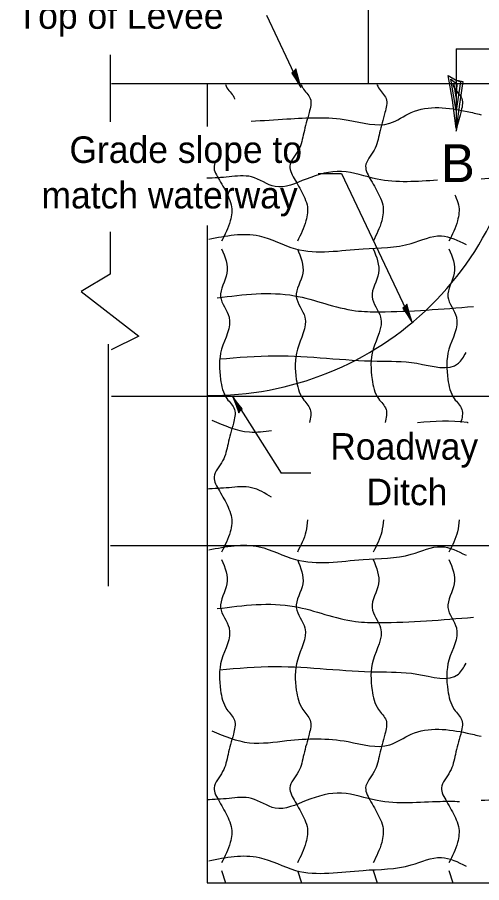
# Model space of a CAD drawing. Extents: x 0 to 2.83, y -0.08 to 1.83.
# Drawn here: x 1.7251 to 1.9294, y 0.8138 to 1.1943 of the extents above; entities that cross this region are included whole.
import ezdxf

# ---------------------------------------------------------------- set-up
doc = ezdxf.new("R2010")
doc.units = 0
doc.layers.add('RD_Pr_Roadway_Notes', color=7, linetype='Continuous')
doc.layers.add('SH_General_Details', color=7, linetype='Continuous')

msp = doc.modelspace()

# ---------------------------------------------------------------- linework, layer by layer
at = {"layer": 'RD_Pr_Roadway_Notes'}
for p, q in [((1.8347061358755423, 1.195267255385468), (1.8493294692104651, 1.1644539220529295)), ((1.857519469208081, 1.1256072553994751), (1.8676778025491132, 1.1256072553994751)), ((1.8676778025491132, 1.1256072553994751), (1.8987861358789697, 1.0600605887177086)), ((1.819952802545388, 1.0274472553926206), (1.8412428025467291, 0.9937922553817428)), ((1.8541994692152335, 0.9937922553817428), (1.8412428025467291, 0.9937922553817428))]:
    msp.add_line(p, q, dxfattribs=at)
for points in [[(1.8468311358755423, 1.1704472553926206), (1.8458978025382353, 1.1697405887248613), (1.847684469209422, 1.16699725538517), (1.849894469208081, 1.1634339220526315), (1.8486128025514974, 1.1677305887343978), (1.847626135872115, 1.1715572553875542), (1.8468311358755423, 1.1704472553926206), (1.8462861358789697, 1.1698239220576978), (1.8487444692118062, 1.165980588734398), (1.847491135881652, 1.1708339220481612), (1.8469111358789696, 1.1697689220505452), (1.847886135882695, 1.1679339220526315), (1.847336135870774, 1.1698755887153245)], [(1.895722802546431, 1.067073922057698), (1.894789469209124, 1.0663672553899384), (1.8965761358803108, 1.0636239220502473), (1.8987861358789697, 1.0600605887177086), (1.8975044692022696, 1.0643572553994751), (1.8965178025430038, 1.0681839220526315), (1.895722802546431, 1.067073922057698), (1.8951778025491133, 1.066450588722775), (1.897636135882695, 1.0626072553994752), (1.8963828025525404, 1.0674605887333548), (1.8958028025491132, 1.0663955887156225), (1.8967778025535835, 1.0645605887177088), (1.8962278025416626, 1.0665022553997732)], [(1.823221135881354, 1.0213855887251593), (1.8240061358874633, 1.0220872553984321), (1.8221994692152335, 1.0244155887166655), (1.819952802545388, 1.0274472553926206), (1.8214194692043557, 1.0236905887323118), (1.8225911358861222, 1.0203322553830838), (1.823221135881354, 1.0213855887251593), (1.823664469209124, 1.0219855887296296), (1.8211744692189589, 1.0252472553851701), (1.8226544692186608, 1.0209905887248611), (1.8230994692115083, 1.021988922059784), (1.8220878025358511, 1.0235605887177086), (1.8227261358765854, 1.0218589220645524)]]:
    msp.add_lwpolyline(points, dxfattribs=at)
at = {"layer": 'SH_General_Details'}
for p, q in [((1.8794878025514974, 1.4729322553875541), (1.8794878025514974, 1.1651789220573998)), ((1.9182478025419607, 1.1803405887285865), (2.292552802549113, 1.1803405887285865)), ((1.9182478025419607, 1.1803405887285865), (1.9182478025419607, 1.1453889220553137)), ((1.7659461358850792, 1.1777322553994751), (1.7659461358850792, 1.1483589220645523)), ((1.7665178025430037, 1.1651789220573998), (1.9480894692210449, 1.1651789220573998)), ((1.808671135869433, 1.1651789220573998), (1.808671135869433, 1.1463155887323118)), ((1.9196778025491132, 1.1226739220621682), (1.9195494692189587, 1.122672255397091)), ((1.7659461358850792, 1.0998739220502471), (1.7659461358850792, 1.081332255383084)), ((1.808671135869433, 1.1027872553865112), (1.808671135869433, 0.8138022553923226)), ((1.7659461358850792, 1.081332255383084), (1.7531478025382354, 1.0736489220658936)), ((1.7531478025382354, 1.0736489220658936), (1.778539469209124, 1.0541389220553137)), ((1.778539469209124, 1.0541389220553137), (1.7663511358765855, 1.0480372553865112)), ((1.765031135883738, 1.0505989220539727), (1.765031135883738, 0.9441239220502473)), ((1.7665161358779267, 1.0276622553865111), (1.9874328025443448, 1.0276622553865111)), ((1.7660978025464311, 0.9620305887262023), (2.4440228025382353, 0.9620305887262023)), ((1.814991135881652, 0.819227255384127), (1.816781135883738, 0.8138022553923226)), ((1.8483244692152336, 0.819227255384127), (1.8501144692165747, 0.8138022553923226)), ((1.8816578025488153, 0.819227255384127), (1.8834478025501564, 0.8138022553923226)), ((1.9149911358816518, 0.819227255384127), (1.916781135883738, 0.8138022553923226)), ((1.808671135869433, 0.8138022553923226), (2.4021278025371924, 0.8138022553923226))]:
    msp.add_line(p, q, dxfattribs=at)
msp.add_lwpolyline([(1.9179361358744993, 1.1668139220672347), (1.9211328025525405, 1.166095588723818), (1.9197561358874633, 1.1570372553865111), (1.9182478025419607, 1.1453889220553137), (1.916539469209124, 1.157825588722775), (1.914626135872115, 1.1687222553888954), (1.9179361358744993, 1.1668139220672347), (1.920049469218959, 1.165857255399475), (1.9182294692067399, 1.1532155887285864), (1.9158028025491132, 1.1670339220563568), (1.9185228025382355, 1.1649939220550156), (1.9181544692186607, 1.1591889220672347), (1.9173094692094221, 1.1647755887309708)], dxfattribs=at)
msp.add_arc((1.8105731899803474, 1.1655578219691909), 0.13751597066666663, 269.20735833333333, 359.84213611111113, dxfattribs=at)
for points in [[(1.8166494692033126, 1.1647455887200928), (1.8173511358765855, 1.1632339220645525), (1.82065113586839, 1.1585139220553136), (1.8206994692152336, 1.1582455887200929)], [(1.8500178025430039, 1.1647455887200928), (1.850684469209422, 1.1632339220645525), (1.8539844692019716, 1.1585139220553136), (1.853511135882695, 1.1523872553902363), (1.8511511358683899, 1.1434272553923226), (1.8487978025538816, 1.1358805887299277), (1.8450244692033126, 1.1288072553875543), (1.8473778025371923, 1.1226739220621682), (1.8511511358683899, 1.1156005887190497), (1.8525644692046537, 1.111833922048161), (1.852097802546431, 1.1047539220648503), (1.8483244692152336, 1.0957939220669366)], [(1.8833511358765855, 1.1647455887200928), (1.8840178025430037, 1.1632339220645525), (1.887317802534808, 1.1585139220553136), (1.8868444692162767, 1.1523872553902363), (1.8844844692019715, 1.1434272553923226), (1.8821311358874633, 1.1358805887299277), (1.8783578025368943, 1.1288072553875543), (1.880711135870774, 1.1226739220621682), (1.8844844692019715, 1.1156005887190497), (1.8858978025382354, 1.111833922048161), (1.8854311358792677, 1.1047539220648503), (1.8816578025488153, 1.0957939220669366)], [(1.916684469209422, 1.1647455887200928), (1.9173511358765853, 1.1632339220645525), (1.9206511358683898, 1.1585139220553136), (1.9201778025491132, 1.1523872553902363), (1.917999469207038, 1.1440639220672346)], [(1.8279311358792676, 1.148605588734398), (1.8437578025525405, 1.1495539220573998), (1.8706378025477721, 1.1490872553984322), (1.8890244692033127, 1.1476739220621681), (1.8984578025406196, 1.1523872553902363), (1.9229844692019715, 1.1528605887296295), (1.9291111358864201, 1.1514405887323118)], [(1.8127594692176177, 1.1316439220505452), (1.811691135869731, 1.1288072553875543), (1.8140444692043556, 1.1226739220621682), (1.8178178025348082, 1.1156005887190497), (1.8192311358718172, 1.111833922048161), (1.8187644692128493, 1.1047539220648503), (1.814991135881652, 1.0957939220669366)], [(1.9099378025395766, 1.1226772553923225), (1.8833711358768834, 1.1231472554008162), (1.8678044692141904, 1.1264472553926206), (1.8522444692118063, 1.1231472554008162), (1.8385711358850791, 1.1198472553888954), (1.828191135869731, 1.124093922058741), (1.8182911358742013, 1.124093922058741), (1.808461135870774, 1.1234955887200928)], [(2.0137561358874634, 1.1230022553997732), (2.0078644692165746, 1.1231472554008162), (1.9922978025538816, 1.1264472553926206), (1.9767378025514974, 1.1231472554008162), (1.9630644692046537, 1.1198472553888954), (1.952684469209422, 1.124093922058741), (1.9427844692138925, 1.124093922058741), (1.9291111358864201, 1.1231472554008162)], [(1.9175244692033127, 1.1161872553827858), (1.917817802534808, 1.1156005887190497), (1.919231135871817, 1.111833922048161), (1.9187644692128494, 1.1047539220648503), (1.9149911358816518, 1.0957939220669366)], [(1.8093311358755424, 1.0967405887248611), (1.8314978025419606, 1.0981539220611252), (1.847531135883738, 1.0924939220550156), (1.8772378025514975, 1.0924939220550156), (1.8984578025406196, 1.0948539220492042), (1.911664469209124, 1.0981539220611252), (1.922511135882695, 1.0943805887299276)], [(1.814991135881652, 1.0924939220550156), (1.8173511358765855, 1.0817739220658935), (1.8145178025430038, 1.0714005887309708), (1.8182911358742013, 1.0624405887323118), (1.814991135881652, 1.0482939220669365), (1.8145178025430038, 1.035087255398432), (1.8173511358765855, 1.0266005887190497), (1.82065113586839, 1.0218805887299276), (1.8201778025491133, 1.0157539220648504), (1.8178178025348082, 1.0067939220669366), (1.815464469221045, 0.99924725538517), (1.811691135869731, 0.9921739220621681), (1.8140444692043556, 0.9860405887166656), (1.8178178025348082, 0.9789672553936637), (1.8192311358718172, 0.975200588722775), (1.8187644692128493, 0.9681205887200929), (1.814991135881652, 0.959160588721434)], [(1.8483244692152336, 1.0924939220550156), (1.850684469209422, 1.0817739220658935), (1.8478511358765854, 1.0714005887309708), (1.8516244692070378, 1.0624405887323118), (1.8483244692152336, 1.0482939220669365), (1.8478511358765854, 1.035087255398432), (1.850684469209422, 1.0266005887190497), (1.8539844692019716, 1.0218805887299276), (1.8536094692019716, 1.0161522553960478)], [(1.8816578025488153, 1.0924939220550156), (1.8840178025430037, 1.0817739220658935), (1.8811844692094222, 1.0714005887309708), (1.8849578025406195, 1.0624405887323118), (1.8816578025488153, 1.0482939220669365), (1.8811844692094222, 1.035087255398432), (1.8840178025430037, 1.0266005887190497), (1.887317802534808, 1.0218805887299276), (1.886942802534808, 1.0161522553960478)], [(1.9149911358816518, 1.0924939220550156), (1.9173511358765853, 1.0817739220658935), (1.9145178025430039, 1.0714005887309708), (1.9182911358742012, 1.0624405887323118), (1.9149911358816518, 1.0482939220669365), (1.9145178025430039, 1.035087255398432), (1.9173511358765853, 1.0266005887190497), (1.9206511358683898, 1.0218805887299276), (1.9202761358683897, 1.0161522553960478)], [(1.81310446920674, 1.0709272553923226), (1.847057802544345, 1.0718739220502473), (1.8739378025395765, 1.065267255385468), (1.8843111358744993, 1.0647939220669365), (1.9258111358744994, 1.067153922061125)], [(1.8140444692043556, 1.044047255397091), (1.8385711358850791, 1.0454605887333548), (1.8833711358768834, 1.0431072553994751), (1.9008178025348081, 1.042160588721434), (1.919211135870774, 1.042160588721434), (1.922511135882695, 1.0468739220502472)], [(1.8107444692118062, 1.0171672553817428), (1.827251135872115, 1.011980588734398), (1.8370078025525405, 1.0125589220526314)], [(1.9012011358803107, 1.0161522553960478), (1.9229844692019715, 1.016227255384127), (1.9234778025416626, 1.0161522553960478)], [(1.8370078025525405, 0.9832222553888953), (1.828191135869731, 0.9874605887333548), (1.8182911358742013, 0.9874605887333548), (1.808461135870774, 0.9868622553947068)], [(1.852821135885079, 0.9733289220529294), (1.852097802546431, 0.9681205887200929), (1.8483244692152336, 0.959160588721434)], [(1.8861544692186607, 0.9733289220529294), (1.8854311358792677, 0.9681205887200929), (1.8816578025488153, 0.959160588721434)], [(1.9194878025514974, 0.9733289220529294), (1.9187644692128494, 0.9681205887200929), (1.9149911358816518, 0.959160588721434)], [(1.8093311358755424, 0.9601072553994752), (1.8314978025419606, 0.9615205887156225), (1.847531135883738, 0.9558605887296295), (1.8772378025514975, 0.9558605887296295), (1.8984578025406196, 0.9582205887238181), (1.911664469209124, 0.9615205887156225), (1.922511135882695, 0.95774725538517)], [(1.814991135881652, 0.9558605887296295), (1.8173511358765855, 0.9451405887203909), (1.8145178025430038, 0.9347672553854681), (1.8182911358742013, 0.9258072553875543), (1.814991135881652, 0.911660588721434), (1.8145178025430038, 0.8984539220529295), (1.8173511358765855, 0.8899672553936637), (1.82065113586839, 0.88524725538517), (1.8201778025491133, 0.8791205887200928), (1.8178178025348082, 0.870160588721434), (1.815464469221045, 0.862613922059784), (1.811691135869731, 0.8555405887166656), (1.8140444692043556, 0.8494072553912796), (1.8178178025348082, 0.8423339220481612), (1.8192311358718172, 0.838567255397389), (1.8187644692128493, 0.8314872553947068), (1.814991135881652, 0.8225272553960479)], [(1.8483244692152336, 0.9558605887296295), (1.850684469209422, 0.9451405887203909), (1.8478511358765854, 0.9347672553854681), (1.8516244692070378, 0.9258072553875543), (1.8483244692152336, 0.911660588721434), (1.8478511358765854, 0.8984539220529295), (1.850684469209422, 0.8899672553936637), (1.8539844692019716, 0.88524725538517), (1.853511135882695, 0.8791205887200928), (1.8511511358683899, 0.870160588721434), (1.8487978025538816, 0.862613922059784), (1.8450244692033126, 0.8555405887166656), (1.8473778025371923, 0.8494072553912796), (1.8511511358683899, 0.8423339220481612), (1.8525644692046537, 0.838567255397389), (1.852097802546431, 0.8314872553947068), (1.8483244692152336, 0.8225272553960479)], [(1.8816578025488153, 0.9558605887296295), (1.8840178025430037, 0.9451405887203909), (1.8811844692094222, 0.9347672553854681), (1.8849578025406195, 0.9258072553875543), (1.8816578025488153, 0.911660588721434), (1.8811844692094222, 0.8984539220529295), (1.8840178025430037, 0.8899672553936637), (1.887317802534808, 0.88524725538517), (1.8868444692162767, 0.8791205887200928), (1.8844844692019715, 0.870160588721434), (1.8821311358874633, 0.862613922059784), (1.8783578025368943, 0.8555405887166656), (1.880711135870774, 0.8494072553912796), (1.8844844692019715, 0.8423339220481612), (1.8858978025382354, 0.838567255397389), (1.8854311358792677, 0.8314872553947068), (1.8816578025488153, 0.8225272553960479)], [(1.9149911358816518, 0.9558605887296295), (1.9173511358765853, 0.9451405887203909), (1.9145178025430039, 0.9347672553854681), (1.9182911358742012, 0.9258072553875543), (1.9149911358816518, 0.911660588721434), (1.9145178025430039, 0.8984539220529295), (1.9173511358765853, 0.8899672553936637), (1.9206511358683898, 0.88524725538517), (1.9201778025491132, 0.8791205887200928), (1.917817802534808, 0.870160588721434), (1.915464469221045, 0.862613922059784), (1.9116911358697308, 0.8555405887166656), (1.9140444692043557, 0.8494072553912796), (1.917817802534808, 0.8423339220481612), (1.919231135871817, 0.838567255397389), (1.9187644692128494, 0.8314872553947068), (1.9149911358816518, 0.8225272553960479)], [(1.81310446920674, 0.9342939220669365), (1.847057802544345, 0.9352405887248613), (1.8739378025395765, 0.928633922060082), (1.8843111358744993, 0.9281605887214339), (1.9258111358744994, 0.9305205887156225)], [(1.8140444692043556, 0.9074139220515883), (1.8385711358850791, 0.9088272553878523), (1.8833711358768834, 0.9064739220539726), (1.9008178025348081, 0.905527255396048), (1.919211135870774, 0.905527255396048), (1.922511135882695, 0.9102405887248612)], [(1.8107444692118062, 0.8805339220563567), (1.827251135872115, 0.8753472553888954), (1.8437578025525405, 0.8762872553865112), (1.8706378025477721, 0.8758205887275434), (1.8890244692033127, 0.8744072553912795), (1.8984578025406196, 0.8791205887200928), (1.9229844692019715, 0.879593922058741), (1.9291111358864201, 0.8781739220621682)], [(1.9196778025491132, 0.8494072553912796), (1.9111911358697309, 0.8494072553912796), (1.8833711358768834, 0.8498805887299277), (1.8678044692141904, 0.853180588722477), (1.8522444692118063, 0.8498805887299277), (1.8385711358850791, 0.8465805887180067), (1.828191135869731, 0.8508272553878523), (1.8182911358742013, 0.8508272553878523), (1.808461135870774, 0.8502289220492042)], [(2.044171135869433, 0.8494072553912796), (2.0356844692094223, 0.8494072553912796), (2.0078644692165746, 0.8498805887299277), (1.9922978025538816, 0.853180588722477), (1.9767378025514974, 0.8498805887299277), (1.9630644692046537, 0.8465805887180067), (1.952684469209422, 0.8508272553878523), (1.9427844692138925, 0.8508272553878523), (1.9291111358864201, 0.8498805887299277)], [(1.8093311358755424, 0.8234739220539725), (1.8314978025419606, 0.8248872553902364), (1.847531135883738, 0.819227255384127), (1.8772378025514975, 0.819227255384127), (1.8984578025406196, 0.8215872553984321), (1.911664469209124, 0.8248872553902364), (1.922511135882695, 0.8211139220597841)]]:
    msp.add_spline(points, degree=3, dxfattribs=at)

# ---------------------------------------------------------------- texts
at = {"layer": 'RD_Pr_Roadway_Notes'}
for s, p in [('Top of Levee', (1.7247751952248984, 1.1891989220576977)), ('Grade slope to', (1.7480601658796058, 1.130228922049204)), ('match waterway', (1.7357395764173884, 1.110228922049204)), ('Roadway', (1.8627960135834933, 0.9997689220505452)), ('Ditch', (1.8787702992155633, 0.9797689220505453))]:
    msp.add_text(s, height=0.011666669999999999, dxfattribs=at).set_placement(p)
at = {"layer": 'SH_General_Details'}
msp.add_text('B', height=0.016666670000000005, dxfattribs=at).set_placement((1.911494475485751, 1.1218089220526315))

doc.saveas('drawing.dxf')
